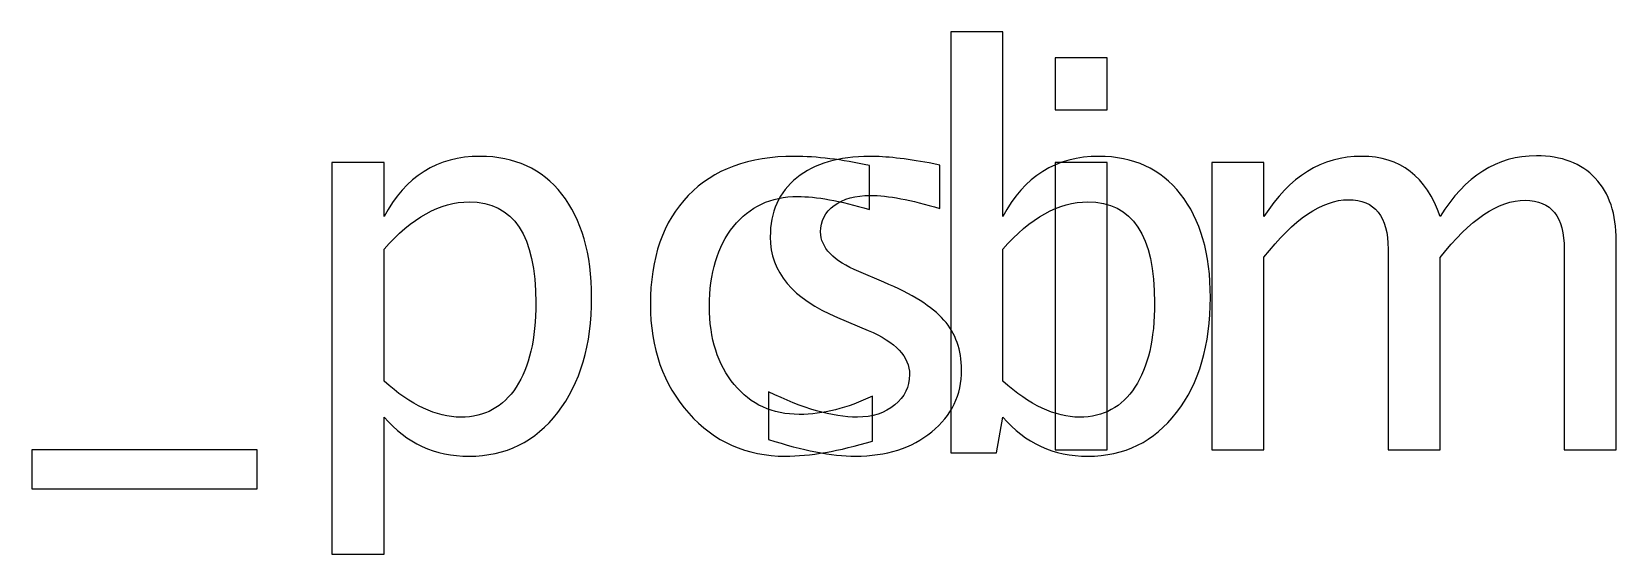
# Model space of a CAD drawing. Header units: centimetres. Extents: x -67 to 67, y -62 to 59.
# Drawn here: x 10.131 to 13.843, y 45.022 to 46.246 of the extents above; entities that cross this region are included whole.
import ezdxf

# ---------------------------------------------------------------- set-up
doc = ezdxf.new("R2010")
doc.units = ezdxf.units.CM
doc.header["$MEASUREMENT"] = 0
doc.layers.add('Layer 1', color=7, linetype='Continuous')

msp = doc.modelspace()

# ---------------------------------------------------------------- linework, layer by layer
at = {"layer": 'Layer 1'}
for points, knots in [([(12.28408, 45.25968), (12.28408, 45.25968), (12.28408, 46.24647), (12.28408, 46.24647), (12.28408, 46.24647), (12.28408, 46.24647), (12.406, 46.24647), (12.406, 46.24647), (12.406, 46.24647), (12.406, 46.24647), (12.406, 45.81319), (12.406, 45.81319), (12.406, 45.81319), (12.45595, 45.90738), (12.5311, 45.95437), (12.63121, 45.95437), (12.63121, 45.95437), (12.71228, 45.95437), (12.77599, 45.92495), (12.82256, 45.86589), (12.82256, 45.86589), (12.86913, 45.80684), (12.89241, 45.72619), (12.89241, 45.62396), (12.89241, 45.62396), (12.89241, 45.51262), (12.86595, 45.42266), (12.81325, 45.35451), (12.81325, 45.35451), (12.76054, 45.28614), (12.69112, 45.25206), (12.60518, 45.25206), (12.60518, 45.25206), (12.52538, 45.25206), (12.45892, 45.28254), (12.406, 45.34371), (12.406, 45.34371), (12.406, 45.34371), (12.39118, 45.25968), (12.39118, 45.25968), (12.39118, 45.25968), (12.39118, 45.25968), (12.28408, 45.25968), (12.28408, 45.25968)], [0, 0, 0, 0, 0.0833333, 0.0833333, 0.0833333, 0.0833333, 0.1666667, 0.1666667, 0.1666667, 0.1666667, 0.25, 0.25, 0.25, 0.25, 0.3333333, 0.3333333, 0.3333333, 0.3333333, 0.4166667, 0.4166667, 0.4166667, 0.4166667, 0.5, 0.5, 0.5, 0.5, 0.5833333, 0.5833333, 0.5833333, 0.5833333, 0.6666667, 0.6666667, 0.6666667, 0.6666667, 0.75, 0.75, 0.75, 0.75, 0.8333333, 0.8333333, 0.8333333, 0.8333333, 1, 1, 1, 1]), ([(12.52895, 46.06359), (12.52895, 46.06359), (12.52895, 46.18551), (12.52895, 46.18551), (12.52895, 46.18551), (12.52895, 46.18551), (12.65087, 46.18551), (12.65087, 46.18551), (12.65087, 46.18551), (12.65087, 46.18551), (12.65087, 46.06359), (12.65087, 46.06359), (12.65087, 46.06359), (12.65087, 46.06359), (12.52895, 46.06359), (12.52895, 46.06359)], [0, 0, 0, 0, 0.2, 0.2, 0.2, 0.2, 0.4, 0.4, 0.4, 0.4, 0.6, 0.6, 0.6, 0.6, 1, 1, 1, 1]), ([(10.83438, 45.02219), (10.83438, 45.02219), (10.83438, 45.9404), (10.83438, 45.9404), (10.83438, 45.9404), (10.83438, 45.9404), (10.9563, 45.9404), (10.9563, 45.9404), (10.9563, 45.9404), (10.9563, 45.9404), (10.9563, 45.81319), (10.9563, 45.81319), (10.9563, 45.81319), (11.00625, 45.90738), (11.0814, 45.95437), (11.18151, 45.95437), (11.18151, 45.95437), (11.26258, 45.95437), (11.32629, 45.92495), (11.37286, 45.86589), (11.37286, 45.86589), (11.41943, 45.80684), (11.44271, 45.72619), (11.44271, 45.62396), (11.44271, 45.62396), (11.44271, 45.51262), (11.41625, 45.42266), (11.36355, 45.35451), (11.36355, 45.35451), (11.31084, 45.28614), (11.24142, 45.25206), (11.15548, 45.25206), (11.15548, 45.25206), (11.07568, 45.25206), (11.00922, 45.28254), (10.9563, 45.34371), (10.9563, 45.34371), (10.9563, 45.34371), (10.9563, 45.02219), (10.9563, 45.02219), (10.9563, 45.02219), (10.9563, 45.02219), (10.83438, 45.02219), (10.83438, 45.02219)], [0, 0, 0, 0, 0.0833333, 0.0833333, 0.0833333, 0.0833333, 0.1666667, 0.1666667, 0.1666667, 0.1666667, 0.25, 0.25, 0.25, 0.25, 0.3333333, 0.3333333, 0.3333333, 0.3333333, 0.4166667, 0.4166667, 0.4166667, 0.4166667, 0.5, 0.5, 0.5, 0.5, 0.5833333, 0.5833333, 0.5833333, 0.5833333, 0.6666667, 0.6666667, 0.6666667, 0.6666667, 0.75, 0.75, 0.75, 0.75, 0.8333333, 0.8333333, 0.8333333, 0.8333333, 1, 1, 1, 1]), ([(12.10099, 45.28762), (12.02204, 45.26391), (11.95388, 45.25206), (11.89652, 45.25206), (11.89652, 45.25206), (11.8055, 45.25206), (11.73015, 45.28572), (11.67025, 45.35281), (11.67025, 45.35281), (11.61035, 45.42012), (11.58029, 45.505), (11.58029, 45.60724), (11.58029, 45.60724), (11.58029, 45.71646), (11.60992, 45.80176), (11.66919, 45.86272), (11.66919, 45.86272), (11.72846, 45.92389), (11.81122, 45.95437), (11.91748, 45.95437), (11.91748, 45.95437), (11.96976, 45.95437), (12.0286, 45.94717), (12.09337, 45.93278), (12.09337, 45.93278), (12.09337, 45.93278), (12.09337, 45.82991), (12.09337, 45.82991), (12.09337, 45.82991), (12.02458, 45.85023), (11.96849, 45.86039), (11.92531, 45.86039), (11.92531, 45.86039), (11.86265, 45.86039), (11.81249, 45.8369), (11.77502, 45.79012), (11.77502, 45.79012), (11.73756, 45.74334), (11.71872, 45.6809), (11.71872, 45.603), (11.71872, 45.603), (11.71872, 45.52744), (11.73819, 45.46648), (11.77693, 45.4197), (11.77693, 45.4197), (11.81566, 45.37313), (11.86625, 45.34985), (11.92912, 45.34985), (11.92912, 45.34985), (11.98479, 45.34985), (12.04194, 45.36424), (12.10099, 45.39303), (12.10099, 45.39303), (12.10099, 45.39303), (12.10099, 45.28762), (12.10099, 45.28762)], [0, 0, 0, 0, 0.0666667, 0.0666667, 0.0666667, 0.0666667, 0.1333333, 0.1333333, 0.1333333, 0.1333333, 0.2, 0.2, 0.2, 0.2, 0.2666667, 0.2666667, 0.2666667, 0.2666667, 0.3333333, 0.3333333, 0.3333333, 0.3333333, 0.4, 0.4, 0.4, 0.4, 0.4666667, 0.4666667, 0.4666667, 0.4666667, 0.5333333, 0.5333333, 0.5333333, 0.5333333, 0.6, 0.6, 0.6, 0.6, 0.6666667, 0.6666667, 0.6666667, 0.6666667, 0.7333333, 0.7333333, 0.7333333, 0.7333333, 0.8, 0.8, 0.8, 0.8, 0.8666667, 0.8666667, 0.8666667, 0.8666667, 1, 1, 1, 1]), ([(11.85733, 45.29143), (11.85733, 45.29143), (11.85733, 45.40319), (11.85733, 45.40319), (11.85733, 45.40319), (11.93713, 45.3634), (12.00634, 45.3435), (12.0654, 45.3435), (12.0654, 45.3435), (12.10054, 45.3435), (12.12975, 45.35303), (12.15282, 45.37208), (12.15282, 45.37208), (12.17589, 45.39091), (12.18753, 45.41462), (12.18753, 45.4432), (12.18753, 45.4432), (12.18753, 45.48489), (12.15515, 45.5194), (12.09038, 45.5467), (12.09038, 45.5467), (12.09038, 45.5467), (12.01904, 45.57697), (12.01904, 45.57697), (12.01904, 45.57697), (11.91385, 45.62057), (11.86114, 45.68365), (11.86114, 45.76556), (11.86114, 45.76556), (11.86114, 45.8242), (11.88188, 45.87034), (11.92337, 45.90399), (11.92337, 45.90399), (11.96486, 45.93765), (12.0218, 45.95437), (12.09397, 45.95437), (12.09397, 45.95437), (12.13144, 45.95437), (12.17801, 45.94929), (12.23325, 45.93892), (12.23325, 45.93892), (12.23325, 45.93892), (12.25865, 45.93405), (12.25865, 45.93405), (12.25865, 45.93405), (12.25865, 45.93405), (12.25865, 45.83245), (12.25865, 45.83245), (12.25865, 45.83245), (12.19071, 45.85277), (12.13652, 45.86293), (12.09609, 45.86293), (12.09609, 45.86293), (12.06053, 45.86293), (12.03238, 45.8551), (12.011, 45.83965), (12.011, 45.83965), (11.98983, 45.8242), (11.97925, 45.80345), (11.97925, 45.77742), (11.97925, 45.77742), (11.97925, 45.7408), (12.00888, 45.70968), (12.06836, 45.6845), (12.06836, 45.6845), (12.06836, 45.6845), (12.12699, 45.65973), (12.12699, 45.65973), (12.12699, 45.65973), (12.19346, 45.63179), (12.24045, 45.60216), (12.26796, 45.57104), (12.26796, 45.57104), (12.29569, 45.53993), (12.30945, 45.50098), (12.30945, 45.45441), (12.30945, 45.45441), (12.30945, 45.39536), (12.28617, 45.34689), (12.23939, 45.309), (12.23939, 45.309), (12.19282, 45.27111), (12.13313, 45.25206), (12.06053, 45.25206), (12.06053, 45.25206), (12.00465, 45.25206), (11.93713, 45.26518), (11.85733, 45.29143)], [0, 0, 0, 0, 0.0434783, 0.0434783, 0.0434783, 0.0434783, 0.0869565, 0.0869565, 0.0869565, 0.0869565, 0.1304348, 0.1304348, 0.1304348, 0.1304348, 0.173913, 0.173913, 0.173913, 0.173913, 0.2173913, 0.2173913, 0.2173913, 0.2173913, 0.2608696, 0.2608696, 0.2608696, 0.2608696, 0.3043478, 0.3043478, 0.3043478, 0.3043478, 0.3478261, 0.3478261, 0.3478261, 0.3478261, 0.3913043, 0.3913043, 0.3913043, 0.3913043, 0.4347826, 0.4347826, 0.4347826, 0.4347826, 0.4782609, 0.4782609, 0.4782609, 0.4782609, 0.5217391, 0.5217391, 0.5217391, 0.5217391, 0.5652174, 0.5652174, 0.5652174, 0.5652174, 0.6086957, 0.6086957, 0.6086957, 0.6086957, 0.6521739, 0.6521739, 0.6521739, 0.6521739, 0.6956522, 0.6956522, 0.6956522, 0.6956522, 0.7391304, 0.7391304, 0.7391304, 0.7391304, 0.7826087, 0.7826087, 0.7826087, 0.7826087, 0.826087, 0.826087, 0.826087, 0.826087, 0.8695652, 0.8695652, 0.8695652, 0.8695652, 0.9130435, 0.9130435, 0.9130435, 0.9130435, 1, 1, 1, 1]), ([(12.52895, 45.2673), (12.52895, 45.2673), (12.52895, 45.9404), (12.52895, 45.9404), (12.52895, 45.9404), (12.52895, 45.9404), (12.65087, 45.9404), (12.65087, 45.9404), (12.65087, 45.9404), (12.65087, 45.9404), (12.65087, 45.2673), (12.65087, 45.2673), (12.65087, 45.2673), (12.65087, 45.2673), (12.52895, 45.2673), (12.52895, 45.2673)], [0, 0, 0, 0, 0.2, 0.2, 0.2, 0.2, 0.4, 0.4, 0.4, 0.4, 0.6, 0.6, 0.6, 0.6, 1, 1, 1, 1]), ([(12.89598, 45.2673), (12.89598, 45.2673), (12.89598, 45.9404), (12.89598, 45.9404), (12.89598, 45.9404), (12.89598, 45.9404), (13.0179, 45.9404), (13.0179, 45.9404), (13.0179, 45.9404), (13.0179, 45.9404), (13.0179, 45.81319), (13.0179, 45.81319), (13.0179, 45.81319), (13.07738, 45.90738), (13.15358, 45.95437), (13.24692, 45.95437), (13.24692, 45.95437), (13.33688, 45.95437), (13.39805, 45.90738), (13.43065, 45.81319), (13.43065, 45.81319), (13.48844, 45.90823), (13.56379, 45.95564), (13.65629, 45.95564), (13.65629, 45.95564), (13.71534, 45.95564), (13.76127, 45.93828), (13.79408, 45.90336), (13.79408, 45.90336), (13.82689, 45.86843), (13.8434, 45.81954), (13.8434, 45.75667), (13.8434, 45.75667), (13.8434, 45.75667), (13.8434, 45.2673), (13.8434, 45.2673), (13.8434, 45.2673), (13.8434, 45.2673), (13.72148, 45.2673), (13.72148, 45.2673), (13.72148, 45.2673), (13.72148, 45.2673), (13.72148, 45.73657), (13.72148, 45.73657), (13.72148, 45.73657), (13.72148, 45.81319), (13.691, 45.8515), (13.63004, 45.8515), (13.63004, 45.8515), (13.56675, 45.8515), (13.50029, 45.80684), (13.43065, 45.7173), (13.43065, 45.7173), (13.43065, 45.7173), (13.43065, 45.2673), (13.43065, 45.2673), (13.43065, 45.2673), (13.43065, 45.2673), (13.30873, 45.2673), (13.30873, 45.2673), (13.30873, 45.2673), (13.30873, 45.2673), (13.30873, 45.73699), (13.30873, 45.73699), (13.30873, 45.73699), (13.30873, 45.81425), (13.27783, 45.85277), (13.21581, 45.85277), (13.21581, 45.85277), (13.15421, 45.85277), (13.08817, 45.8079), (13.0179, 45.71794), (13.0179, 45.71794), (13.0179, 45.71794), (13.0179, 45.2673), (13.0179, 45.2673), (13.0179, 45.2673), (13.0179, 45.2673), (12.89598, 45.2673), (12.89598, 45.2673)], [0, 0, 0, 0, 0.047619, 0.047619, 0.047619, 0.047619, 0.0952381, 0.0952381, 0.0952381, 0.0952381, 0.1428571, 0.1428571, 0.1428571, 0.1428571, 0.1904762, 0.1904762, 0.1904762, 0.1904762, 0.2380952, 0.2380952, 0.2380952, 0.2380952, 0.2857143, 0.2857143, 0.2857143, 0.2857143, 0.3333333, 0.3333333, 0.3333333, 0.3333333, 0.3809524, 0.3809524, 0.3809524, 0.3809524, 0.4285714, 0.4285714, 0.4285714, 0.4285714, 0.4761905, 0.4761905, 0.4761905, 0.4761905, 0.5238095, 0.5238095, 0.5238095, 0.5238095, 0.5714286, 0.5714286, 0.5714286, 0.5714286, 0.6190476, 0.6190476, 0.6190476, 0.6190476, 0.6666667, 0.6666667, 0.6666667, 0.6666667, 0.7142857, 0.7142857, 0.7142857, 0.7142857, 0.7619048, 0.7619048, 0.7619048, 0.7619048, 0.8095238, 0.8095238, 0.8095238, 0.8095238, 0.8571429, 0.8571429, 0.8571429, 0.8571429, 0.9047619, 0.9047619, 0.9047619, 0.9047619, 1, 1, 1, 1]), ([(10.9563, 45.42774), (11.01917, 45.37165), (11.07907, 45.3435), (11.13601, 45.3435), (11.13601, 45.3435), (11.1921, 45.3435), (11.23549, 45.367), (11.26597, 45.41377), (11.26597, 45.41377), (11.29666, 45.46055), (11.3119, 45.52638), (11.3119, 45.61147), (11.3119, 45.61147), (11.3119, 45.76895), (11.25983, 45.84769), (11.15569, 45.84769), (11.15569, 45.84769), (11.08753, 45.84769), (11.02107, 45.81086), (10.9563, 45.73699), (10.9563, 45.73699), (10.9563, 45.73699), (10.9563, 45.42774), (10.9563, 45.42774)], [0, 0, 0, 0, 0.1428571, 0.1428571, 0.1428571, 0.1428571, 0.2857143, 0.2857143, 0.2857143, 0.2857143, 0.4285714, 0.4285714, 0.4285714, 0.4285714, 0.5714286, 0.5714286, 0.5714286, 0.5714286, 0.7142857, 0.7142857, 0.7142857, 0.7142857, 1, 1, 1, 1]), ([(12.406, 45.42774), (12.46887, 45.37165), (12.52877, 45.3435), (12.58571, 45.3435), (12.58571, 45.3435), (12.6418, 45.3435), (12.68519, 45.367), (12.71567, 45.41377), (12.71567, 45.41377), (12.74636, 45.46055), (12.7616, 45.52638), (12.7616, 45.61147), (12.7616, 45.61147), (12.7616, 45.76895), (12.70953, 45.84769), (12.60539, 45.84769), (12.60539, 45.84769), (12.53723, 45.84769), (12.47077, 45.81086), (12.406, 45.73699), (12.406, 45.73699), (12.406, 45.73699), (12.406, 45.42774), (12.406, 45.42774)], [0, 0, 0, 0, 0.1428571, 0.1428571, 0.1428571, 0.1428571, 0.2857143, 0.2857143, 0.2857143, 0.2857143, 0.4285714, 0.4285714, 0.4285714, 0.4285714, 0.5714286, 0.5714286, 0.5714286, 0.5714286, 0.7142857, 0.7142857, 0.7142857, 0.7142857, 1, 1, 1, 1]), ([(10.1308, 45.17586), (10.1308, 45.17586), (10.1308, 45.2673), (10.1308, 45.2673), (10.1308, 45.2673), (10.1308, 45.2673), (10.65912, 45.2673), (10.65912, 45.2673), (10.65912, 45.2673), (10.65912, 45.2673), (10.65912, 45.17586), (10.65912, 45.17586), (10.65912, 45.17586), (10.65912, 45.17586), (10.1308, 45.17586), (10.1308, 45.17586)], [0, 0, 0, 0, 0.2, 0.2, 0.2, 0.2, 0.4, 0.4, 0.4, 0.4, 0.6, 0.6, 0.6, 0.6, 1, 1, 1, 1])]:
    msp.add_open_spline(points, degree=3, knots=knots, dxfattribs=at)

doc.saveas('drawing.dxf')
